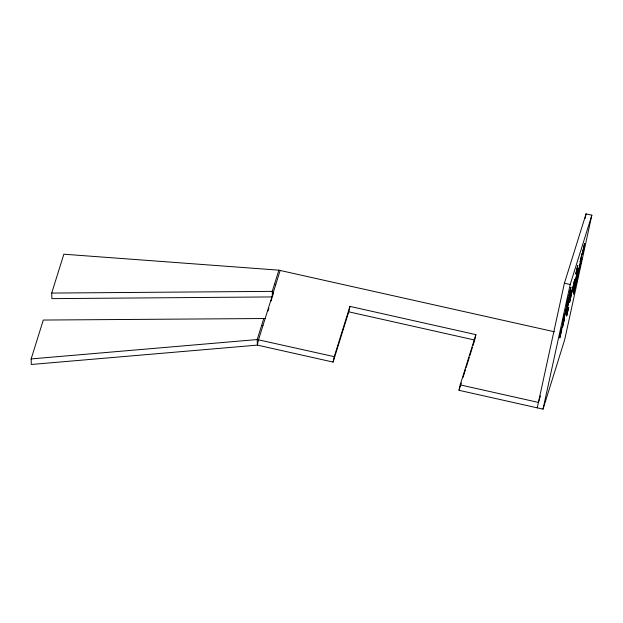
<?xml version="1.0" encoding="UTF-8"?>
<svg xmlns="http://www.w3.org/2000/svg" width="623" height="623" viewBox="0 0 623 623"><rect width="100%" height="100%" fill="white"/><g stroke="black" fill="none" stroke-linecap="round" stroke-linejoin="round"><path stroke-width="0.93" d="M272.407 296.93L273.583 291.517L272.251 291.369L51.709 293.075L51.873 298.635L272.407 296.93L272.251 291.369L278.87 270.172L554.384 331.771M333.071 362.08L334.255 356.66L349.947 306.399L475.894 334.629L474.71 340.049L348.771 311.819L333.071 362.08L257.361 345.111L31.306 364.478L31.15 358.918L43.291 320.051L265.157 318.517M348.771 311.819L349.947 306.399M537.236 407.839L564.399 283.239L586.064 213.86L591.85 215.161L564.679 339.761L543.015 409.14L459.019 390.31L460.195 384.889L475.894 334.629M543.015 409.14L570.185 284.532L591.85 215.161M585.036 218.595L586.064 213.86M51.709 293.075L63.85 254.207L278.87 270.172M263.825 318.345L257.206 339.551L257.361 345.111L258.545 339.691L280.21 270.312M268.015 310.986L268.879 308.214M271.122 301.034L271.893 298.573M459.019 390.31L461.3 382.997M463.014 377.515L465.583 369.291M466.152 367.461L469.29 357.407M469.859 355.585L472.429 347.361M472.997 345.531L474.43 340.96M540.437 395.948L538.412 402.419L460.195 384.889M31.15 358.918L257.206 339.551L334.255 356.66M274.455 284.306L275.794 284.446M261.613 325.416L262.953 325.556M564.399 283.239L570.185 284.532M559.82 337.822L561.759 329.302L559.82 337.822M559.952 335.548L561.891 327.02L559.952 335.548M562.374 327.799L564.306 319.28L562.374 327.799M562.686 322.309L564.625 313.782L562.686 322.309M562.795 323.804L562.771 324.217L567.958 301.073L562.795 323.804M566.112 311.352L568.044 302.833L566.112 311.352M566.424 305.854L568.363 297.335L566.424 305.854M566.214 312.847L566.19 313.26L571.377 290.123L566.214 312.847M566.665 315.916L568.604 307.388L566.665 315.916M568.846 298.113L570.785 289.586L568.846 298.113M568.978 295.839L570.909 287.312L568.978 295.839M569.531 300.395L571.47 291.876L569.531 300.395M569.632 301.89L569.609 302.311L574.795 279.166L569.632 301.89M572.95 289.446L574.889 280.918L572.95 289.446M573.059 290.941L573.035 291.354L578.222 268.209L573.059 290.941M573.503 294.009L575.442 285.482L573.503 294.009M573.635 291.728L575.574 283.208L573.635 291.728M575.816 273.925L577.755 265.406L575.816 273.925M576.057 283.987L577.996 275.459L576.057 283.987M576.376 278.489L578.308 269.969L576.376 278.489M576.477 279.984L576.454 280.397L581.641 257.26L576.477 279.984M579.795 267.54L581.726 259.012L579.795 267.54M580.106 262.042L582.046 253.522L580.106 262.042M582.528 254.293L584.467 245.774L582.528 254.293M582.661 252.019L584.6 243.5L582.661 252.019"/></g></svg>
